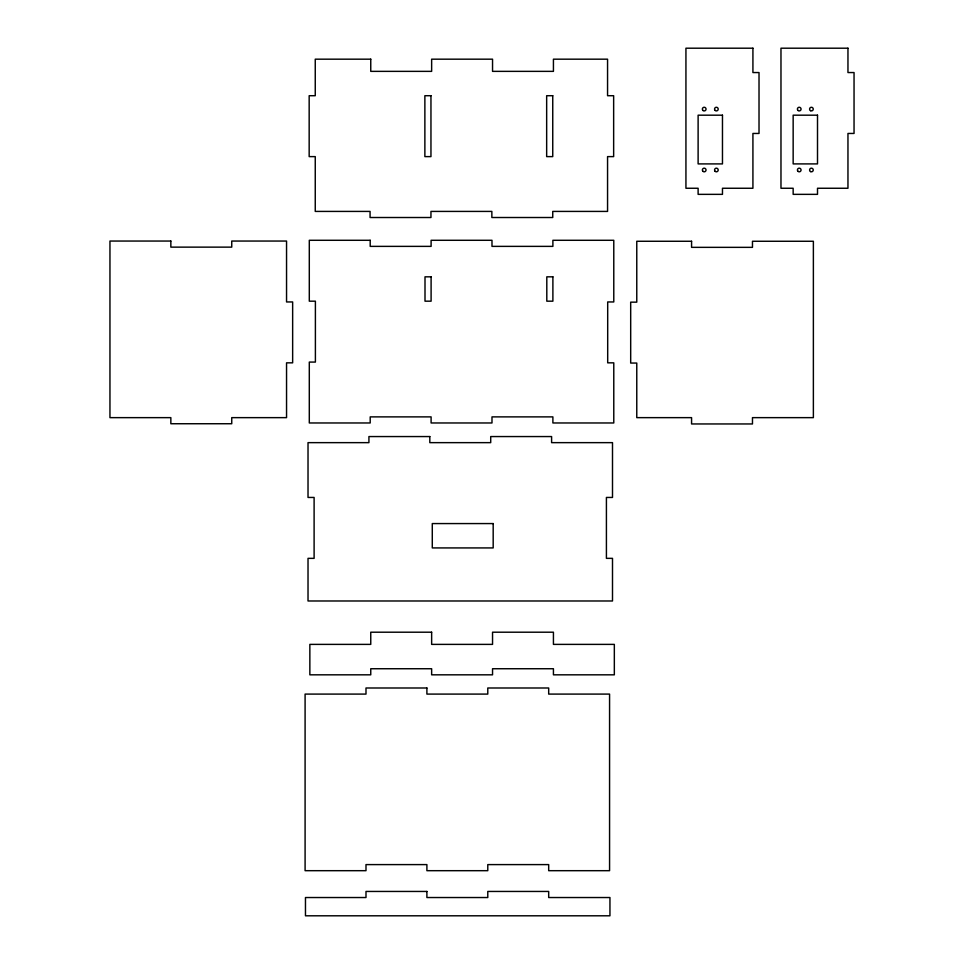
<?xml version="1.0" encoding="UTF-8"?>
<svg xmlns="http://www.w3.org/2000/svg" width="964" height="964" viewBox="0 0 964 964"><rect width="100%" height="100%" fill="white"/><g stroke="black" fill="none" stroke-linecap="round" stroke-linejoin="round"><path stroke-width="1.45" d="M752.92 48.2L685.934 48.2L685.934 188.257L698.117 188.257L698.117 194.354L722.47 194.354L722.47 188.257L752.92 188.257L752.92 133.454L759.017 133.454L759.017 72.553L752.92 72.553L752.92 48.2M847.959 48.2L780.973 48.2L780.973 188.257L793.155 188.257L793.155 194.354L817.508 194.354L817.508 188.257L847.959 188.257L847.959 133.454L854.044 133.454L854.044 72.553L847.959 72.553L847.959 48.2M370.754 59.178L315.252 59.178L315.252 95.713L309.167 95.713L309.167 156.614L315.252 156.614L315.252 211.417L370.068 211.417L370.068 217.515L430.956 217.515L430.956 211.417L491.857 211.417L491.857 217.515L552.746 217.515L552.746 211.417L607.561 211.417L607.561 156.614L613.646 156.614L613.646 95.713L607.561 95.713L607.561 59.178L553.432 59.178L553.432 71.36L492.544 71.36L492.544 59.178L431.643 59.178L431.643 71.36L370.754 71.36L370.754 59.178M430.956 95.713L424.871 95.713L424.871 156.614L430.956 156.614L430.956 95.713M552.746 95.713L546.66 95.713L546.66 156.614L552.746 156.614L552.746 95.713M722.47 115.186L698.117 115.186L698.117 163.904L722.47 163.904L722.47 115.186M817.508 115.186L793.155 115.186L793.155 163.904L817.508 163.904L817.508 115.186M370.2 240.289L309.299 240.289L309.299 301.178L315.397 301.178L315.397 362.078L309.299 362.078L309.299 422.967L370.2 422.967L370.2 416.882L431.101 416.882L431.101 422.967L491.989 422.967L491.989 416.882L552.89 416.882L552.89 422.967L613.779 422.967L613.779 362.838L607.694 362.838L607.694 301.949L613.779 301.949L613.779 240.289L552.89 240.289L552.89 246.374L491.989 246.374L491.989 240.289L431.101 240.289L431.101 246.374L370.2 246.374L370.2 240.289M170.845 241.048L109.956 241.048L109.956 417.641L170.845 417.641L170.845 423.738L231.746 423.738L231.746 417.641L286.549 417.641L286.549 362.838L292.646 362.838L292.646 301.949L286.549 301.949L286.549 241.048L231.746 241.048L231.746 247.133L170.845 247.133L170.845 241.048M691.574 241.265L636.77 241.265L636.77 302.154L630.685 302.154L630.685 363.054L636.77 363.054L636.77 417.641L691.574 417.641L691.574 423.955L752.474 423.955L752.474 417.641L813.375 417.641L813.375 241.265L752.474 241.265L752.474 247.35L691.574 247.35L691.574 241.265M431.101 276.825L425.004 276.825L425.004 301.178L431.101 301.178L431.101 276.825M552.89 276.825L546.805 276.825L546.805 301.178L552.89 301.178L552.89 276.825M429.811 436.559L368.923 436.559L368.923 442.645L308.022 442.645L308.022 497.448L314.107 497.448L314.107 558.349L308.022 558.349L308.022 600.982L612.502 600.982L612.502 558.349L606.416 558.349L606.416 497.448L612.502 497.448L612.502 442.645L551.601 442.645L551.601 436.559L490.712 436.559L490.712 442.645L429.811 442.645L429.811 436.559M493.182 523.572L432.282 523.572L432.282 547.926L493.182 547.926L493.182 523.572M431.643 632.203L370.754 632.203L370.754 644.386L309.854 644.386L309.854 674.824L370.754 674.824L370.754 668.739L431.643 668.739L431.643 674.824L492.544 674.824L492.544 668.739L553.432 668.739L553.432 674.824L614.333 674.824L614.333 644.386L553.432 644.386L553.432 632.203L492.544 632.203L492.544 644.386L431.643 644.386L431.643 632.203M426.895 687.995L365.995 687.995L365.995 694.092L305.094 694.092L305.094 870.685L365.995 870.685L365.995 864.6L426.895 864.6L426.895 870.685L487.784 870.685L487.784 864.6L548.685 864.6L548.685 870.685L609.573 870.685L609.573 694.092L548.685 694.092L548.685 687.995L487.784 687.995L487.784 694.092L426.895 694.092L426.895 687.995M426.895 891.447L365.995 891.447L365.995 897.532L305.468 897.532L305.468 915.8L609.947 915.8L609.947 897.532L548.685 897.532L548.685 891.447L487.784 891.447L487.784 897.532L426.895 897.532L426.895 891.447M715.095 110.39A1.832 1.832 0 0 0 718.144 109.571A1.832 1.832 0 0 0 715.915 107.329A1.832 1.832 0 0 0 715.095 110.39M703.033 110.499A1.832 1.832 0 0 0 706.01 109.402A1.832 1.832 0 0 0 703.575 107.378A1.832 1.832 0 0 0 703.033 110.499M702.913 171.279A1.832 1.832 0 0 0 705.973 170.459A1.832 1.832 0 0 0 703.732 168.23A1.832 1.832 0 0 0 702.913 171.279M715.095 171.279A1.832 1.832 0 0 0 718.144 170.459A1.832 1.832 0 0 0 715.915 168.23A1.832 1.832 0 0 0 715.095 171.279M810.507 171.568A1.832 1.832 0 0 0 813.242 169.989A1.832 1.832 0 0 0 810.507 168.411A1.832 1.832 0 0 0 810.507 171.568M798.072 110.499A1.832 1.832 0 0 0 801.036 109.402A1.832 1.832 0 0 0 798.602 107.378A1.832 1.832 0 0 0 798.072 110.499M810.507 110.679A1.832 1.832 0 0 0 813.242 109.101A1.832 1.832 0 0 0 810.507 107.51A1.832 1.832 0 0 0 810.507 110.679M797.951 171.279A1.832 1.832 0 0 0 801 170.459A1.832 1.832 0 0 0 798.77 168.23A1.832 1.832 0 0 0 797.951 171.279"/></g></svg>
